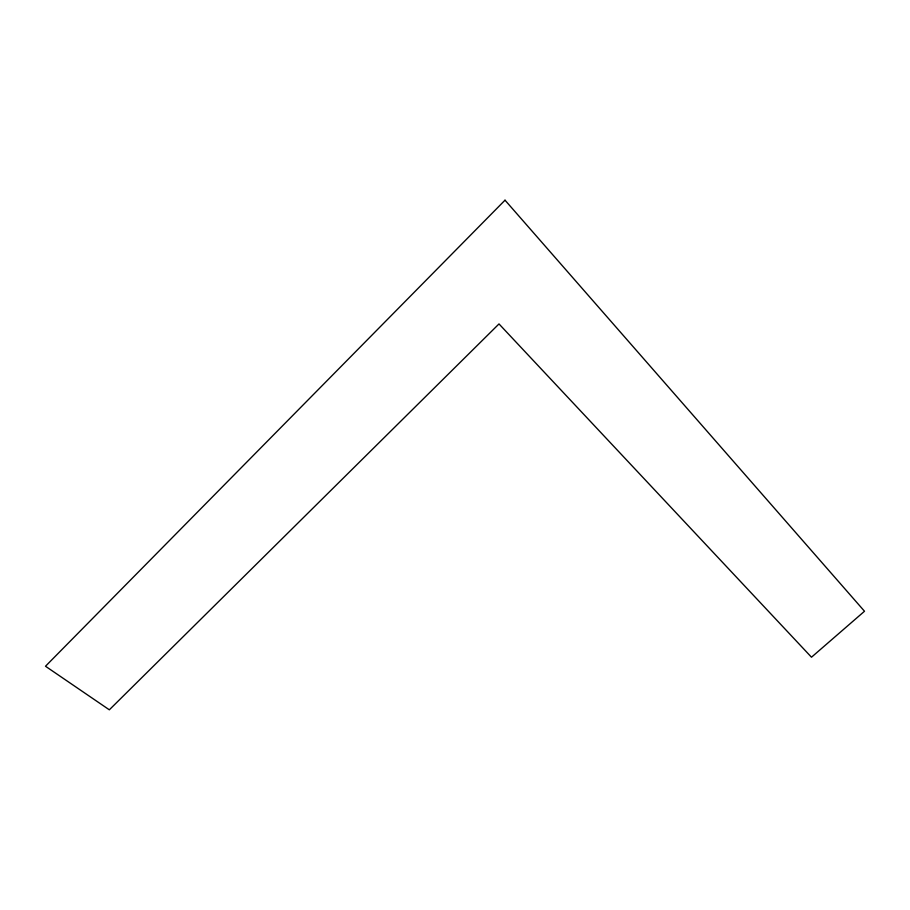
<?xml version="1.0" encoding="UTF-8"?>
<svg xmlns="http://www.w3.org/2000/svg" width="910" height="910" viewBox="0 0 910 910"><rect width="100%" height="100%" fill="white"/><g stroke="black" fill="none" stroke-linecap="round" stroke-linejoin="round"><path stroke-width="1.36" d="M505.016 200.189L45.5 666.245L109.337 709.811L498.998 323.926L811.492 657.213L864.5 611.247L505.016 200.189"/></g></svg>
